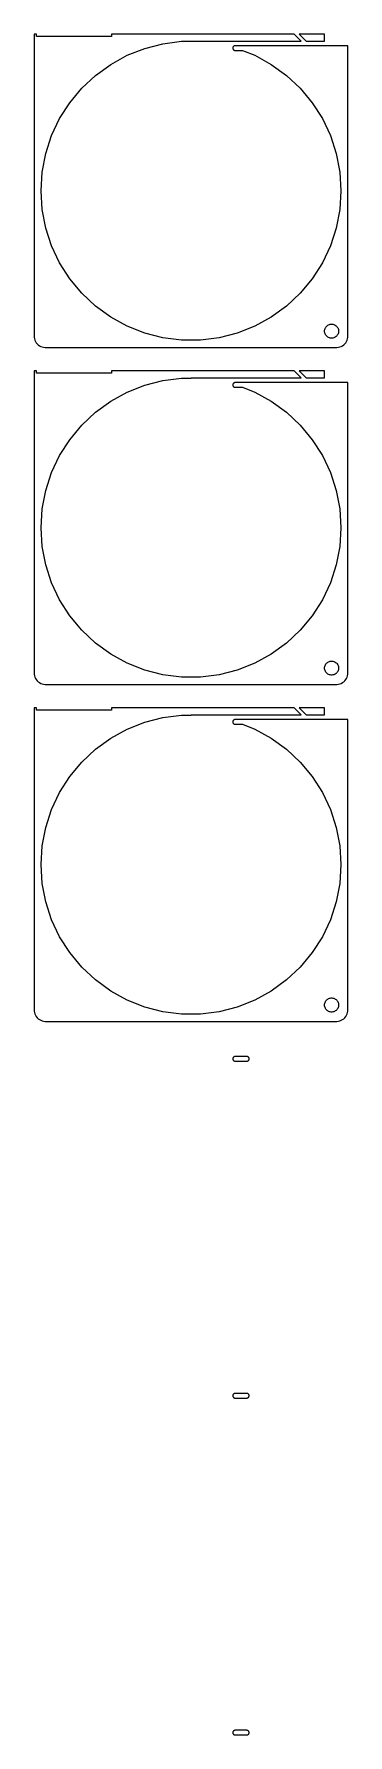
# Model space of a CAD drawing. Header units: metres. Extents: x -67 to 67, y 60 to 787.
import ezdxf

# ---------------------------------------------------------------- set-up
doc = ezdxf.new("R2010")
doc.units = ezdxf.units.M

msp = doc.modelspace()

# ---------------------------------------------------------------- linework, layer by layer
for p, q in [((-66, 787), (-67, 787)), ((-67, 787), (-67, 658)), ((-66, 786), (-66, 787)), ((-34, 786), (-66, 786)), ((44.0099, 786.99), (-34, 786.99)), ((-34, 786.99), (-34, 786)), ((47, 784), (44.0099, 786.99)), ((57, 786.99), (46.1312, 786.99)), ((46.1312, 786.99), (49.1213, 784)), ((57, 784), (57, 786.99)), ((-34.2929, 774.037), (-27.2499, 777.909)), ((-27.2499, 777.909), (-19.7771, 780.868)), ((-19.7771, 780.868), (-11.9924, 782.866)), ((-11.9924, 782.866), (-4.0186, 783.874)), ((-4.0186, 783.874), (0, 783.874)), ((0, 783.874), (0, 784)), ((0, 784), (47, 784)), ((17.8189, 781.125), (17.811, 781)), ((17.811, 781), (17.8189, 780.875)), ((17.8424, 781.249), (17.8189, 781.125)), ((17.8189, 780.875), (17.8424, 780.751)), ((17.8812, 781.368), (17.8424, 781.249)), ((17.8424, 780.751), (17.8812, 780.632)), ((17.9347, 781.482), (17.8812, 781.368)), ((17.8812, 780.632), (17.9347, 780.518)), ((18.002, 781.588), (17.9347, 781.482)), ((17.9347, 780.518), (18.002, 780.412)), ((18.082, 781.685), (18.002, 781.588)), ((18.002, 780.412), (18.082, 780.315)), ((18.1736, 781.771), (18.082, 781.685)), ((18.082, 780.315), (18.1736, 780.229)), ((18.2752, 781.844), (18.1736, 781.771)), ((18.1736, 780.229), (18.2752, 780.156)), ((18.3852, 781.905), (18.2752, 781.844)), ((18.2752, 780.156), (18.3852, 780.095)), ((18.502, 781.951), (18.3852, 781.905)), ((18.3852, 780.095), (18.502, 780.049)), ((18.6236, 781.982), (18.502, 781.951)), ((18.502, 780.049), (18.6236, 780.018)), ((18.7482, 781.998), (18.6236, 781.982)), ((18.6236, 780.018), (18.7482, 780.002)), ((19.561, 781.998), (18.7482, 781.998)), ((18.7482, 780.002), (21.9634, 780.002)), ((67, 782), (19.561, 782)), ((19.561, 782), (19.561, 781.998)), ((21.9634, 780.002), (27.2499, 777.909)), ((27.2499, 777.909), (34.2929, 774.037)), ((49.1213, 784), (57, 784)), ((67, 658), (67, 782)), ((-40.7951, 769.313), (-34.2929, 774.037)), ((34.2929, 774.037), (40.7951, 769.313)), ((-51.7771, 757.618), (-46.654, 763.811)), ((-46.654, 763.811), (-40.7951, 769.313)), ((40.7951, 769.313), (46.654, 763.811)), ((46.654, 763.811), (51.7771, 757.618)), ((-56.0836, 750.832), (-51.7771, 757.618)), ((51.7771, 757.618), (56.0836, 750.832)), ((-59.5057, 743.56), (-56.0836, 750.832)), ((56.0836, 750.832), (59.5057, 743.56)), ((-61.9893, 735.916), (-59.5057, 743.56)), ((59.5057, 743.56), (61.9893, 735.916)), ((-63.4953, 728.021), (-61.9893, 735.916)), ((61.9893, 735.916), (63.4953, 728.021)), ((-64, 720), (-63.4953, 728.021)), ((63.4953, 728.021), (64, 720)), ((-63.4953, 711.979), (-64, 720)), ((64, 720), (63.4953, 711.979)), ((-61.9893, 704.084), (-63.4953, 711.979)), ((63.4953, 711.979), (61.9893, 704.084)), ((-59.5057, 696.44), (-61.9893, 704.084)), ((61.9893, 704.084), (59.5057, 696.44)), ((-56.0836, 689.168), (-59.5057, 696.44)), ((59.5057, 696.44), (56.0836, 689.168)), ((-51.7771, 682.382), (-56.0836, 689.168)), ((56.0836, 689.168), (51.7771, 682.382)), ((-46.654, 676.189), (-51.7771, 682.382)), ((-40.7951, 670.687), (-46.654, 676.189)), ((46.654, 676.189), (40.7951, 670.687)), ((51.7771, 682.382), (46.654, 676.189)), ((-34.2929, 665.963), (-40.7951, 670.687)), ((40.7951, 670.687), (34.2929, 665.963)), ((-27.2499, 662.091), (-34.2929, 665.963)), ((-19.7771, 659.132), (-27.2499, 662.091)), ((27.2499, 662.091), (19.7771, 659.132)), ((34.2929, 665.963), (27.2499, 662.091)), ((57.3711, 661.445), (57.5729, 661.763)), ((57.5729, 661.763), (57.8131, 662.054)), ((57.8131, 662.054), (58.0877, 662.312)), ((58.0877, 662.312), (58.3925, 662.533)), ((58.3925, 662.533), (58.7227, 662.714)), ((58.7227, 662.714), (59.0729, 662.853)), ((59.0729, 662.853), (59.4379, 662.947)), ((59.4379, 662.947), (59.8116, 662.994)), ((59.8116, 662.994), (60.1884, 662.994)), ((60.1884, 662.994), (60.5621, 662.947)), ((60.5621, 662.947), (60.927, 662.853)), ((60.927, 662.853), (61.2773, 662.714)), ((61.2773, 662.714), (61.6075, 662.533)), ((61.6075, 662.533), (61.9123, 662.312)), ((61.9123, 662.312), (62.1869, 662.054)), ((62.1869, 662.054), (62.427, 661.763)), ((62.427, 661.763), (62.6289, 661.445)), ((-67, 658), (-66.9606, 657.373)), ((-66.9606, 657.373), (-66.8429, 656.757)), ((-66.8429, 656.757), (-66.6489, 656.159)), ((-66.6489, 656.159), (-66.3815, 655.591)), ((-66.3815, 655.591), (-66.0451, 655.061)), ((-66.0451, 655.061), (-65.6448, 654.577)), ((-65.6448, 654.577), (-65.1871, 654.147)), ((-11.9924, 657.134), (-19.7771, 659.132)), ((-4.0186, 656.126), (-11.9924, 657.134)), ((4.0186, 656.126), (-4.0186, 656.126)), ((11.9924, 657.134), (4.0186, 656.126)), ((19.7771, 659.132), (11.9924, 657.134)), ((57, 660), (57.0237, 660.376)), ((57.0237, 659.624), (57, 660)), ((57.0237, 660.376), (57.0942, 660.746)), ((57.0942, 659.254), (57.0237, 659.624)), ((57.0942, 660.746), (57.2107, 661.104)), ((57.2107, 658.896), (57.0942, 659.254)), ((57.2107, 661.104), (57.3711, 661.445)), ((57.3711, 658.555), (57.2107, 658.896)), ((57.5729, 658.237), (57.3711, 658.555)), ((57.8131, 657.946), (57.5729, 658.237)), ((58.0877, 657.688), (57.8131, 657.946)), ((58.3925, 657.467), (58.0877, 657.688)), ((58.7227, 657.286), (58.3925, 657.467)), ((59.0729, 657.147), (58.7227, 657.286)), ((59.4379, 657.053), (59.0729, 657.147)), ((59.8116, 657.006), (59.4379, 657.053)), ((60.1884, 657.006), (59.8116, 657.006)), ((60.5621, 657.053), (60.1884, 657.006)), ((60.927, 657.147), (60.5621, 657.053)), ((61.2773, 657.286), (60.927, 657.147)), ((61.6075, 657.467), (61.2773, 657.286)), ((61.9123, 657.688), (61.6075, 657.467)), ((62.1869, 657.946), (61.9123, 657.688)), ((62.427, 658.237), (62.1869, 657.946)), ((62.6289, 658.555), (62.427, 658.237)), ((62.6289, 661.445), (62.7893, 661.104)), ((62.7893, 658.896), (62.6289, 658.555)), ((62.7893, 661.104), (62.9057, 660.746)), ((62.9057, 659.254), (62.7893, 658.896)), ((62.9057, 660.746), (62.9763, 660.376)), ((62.9763, 659.624), (62.9057, 659.254)), ((62.9763, 660.376), (63, 660)), ((63, 660), (62.9763, 659.624)), ((65.1871, 654.147), (65.6448, 654.577)), ((65.6448, 654.577), (66.0451, 655.061)), ((66.0451, 655.061), (66.3815, 655.591)), ((66.3815, 655.591), (66.6489, 656.159)), ((66.6489, 656.159), (66.8429, 656.757)), ((66.8429, 656.757), (66.9606, 657.373)), ((66.9606, 657.373), (67, 658)), ((-65.1871, 654.147), (-64.6791, 653.778)), ((-64.6791, 653.778), (-64.1289, 653.476)), ((-64.1289, 653.476), (-63.5451, 653.245)), ((-63.5451, 653.245), (-62.9369, 653.089)), ((-62.9369, 653.089), (-62.3139, 653.01)), ((-62.3139, 653.01), (62.3139, 653.01)), ((62.3139, 653.01), (62.9369, 653.089)), ((62.9369, 653.089), (63.5451, 653.245)), ((63.5451, 653.245), (64.1289, 653.476)), ((64.1289, 653.476), (64.6791, 653.778)), ((64.6791, 653.778), (65.1871, 654.147)), ((-66, 643), (-67, 643)), ((-67, 643), (-67, 514)), ((-66, 642), (-66, 643)), ((-34, 642), (-66, 642)), ((44.0099, 642.99), (-34, 642.99)), ((-34, 642.99), (-34, 642)), ((-11.9924, 638.866), (-4.0186, 639.874)), ((-4.0186, 639.874), (0, 639.874)), ((0, 639.874), (0, 640)), ((0, 640), (47, 640)), ((47, 640), (44.0099, 642.99)), ((57, 642.99), (46.1312, 642.99)), ((46.1312, 642.99), (49.1213, 640)), ((49.1213, 640), (57, 640)), ((57, 640), (57, 642.99)), ((-34.2929, 630.037), (-27.2499, 633.909)), ((-27.2499, 633.909), (-19.7771, 636.868)), ((-19.7771, 636.868), (-11.9924, 638.866)), ((17.8189, 637.125), (17.811, 637)), ((17.811, 637), (17.8189, 636.875)), ((17.8424, 637.249), (17.8189, 637.125)), ((17.8189, 636.875), (17.8424, 636.751)), ((17.8812, 637.368), (17.8424, 637.249)), ((17.8424, 636.751), (17.8812, 636.632)), ((17.9347, 637.482), (17.8812, 637.368)), ((17.8812, 636.632), (17.9347, 636.518)), ((18.002, 637.588), (17.9347, 637.482)), ((17.9347, 636.518), (18.002, 636.412)), ((18.082, 637.685), (18.002, 637.588)), ((18.002, 636.412), (18.082, 636.315)), ((18.1736, 637.771), (18.082, 637.685)), ((18.082, 636.315), (18.1736, 636.229)), ((18.2752, 637.844), (18.1736, 637.771)), ((18.1736, 636.229), (18.2752, 636.156)), ((18.3852, 637.905), (18.2752, 637.844)), ((18.2752, 636.156), (18.3852, 636.095)), ((18.502, 637.951), (18.3852, 637.905)), ((18.3852, 636.095), (18.502, 636.049)), ((18.6236, 637.982), (18.502, 637.951)), ((18.502, 636.049), (18.6236, 636.018)), ((18.7482, 637.998), (18.6236, 637.982)), ((18.6236, 636.018), (18.7482, 636.002)), ((19.561, 637.998), (18.7482, 637.998)), ((18.7482, 636.002), (21.9634, 636.002)), ((67, 638), (19.561, 638)), ((19.561, 638), (19.561, 637.998)), ((21.9634, 636.002), (27.2499, 633.909)), ((27.2499, 633.909), (34.2929, 630.037)), ((67, 514), (67, 638)), ((-46.654, 619.811), (-40.7951, 625.313)), ((-40.7951, 625.313), (-34.2929, 630.037)), ((34.2929, 630.037), (40.7951, 625.313)), ((40.7951, 625.313), (46.654, 619.811)), ((-51.7771, 613.618), (-46.654, 619.811)), ((46.654, 619.811), (51.7771, 613.618)), ((-56.0836, 606.832), (-51.7771, 613.618)), ((51.7771, 613.618), (56.0836, 606.832)), ((-59.5057, 599.56), (-56.0836, 606.832)), ((56.0836, 606.832), (59.5057, 599.56)), ((-61.9893, 591.916), (-59.5057, 599.56)), ((59.5057, 599.56), (61.9893, 591.916)), ((-63.4953, 584.021), (-61.9893, 591.916)), ((61.9893, 591.916), (63.4953, 584.021)), ((-64, 576), (-63.4953, 584.021)), ((63.4953, 584.021), (64, 576)), ((-63.4953, 567.979), (-64, 576)), ((64, 576), (63.4953, 567.979)), ((-61.9893, 560.084), (-63.4953, 567.979)), ((63.4953, 567.979), (61.9893, 560.084)), ((-59.5057, 552.44), (-61.9893, 560.084)), ((61.9893, 560.084), (59.5057, 552.44)), ((-56.0836, 545.168), (-59.5057, 552.44)), ((59.5057, 552.44), (56.0836, 545.168)), ((-51.7771, 538.382), (-56.0836, 545.168)), ((-46.654, 532.189), (-51.7771, 538.382)), ((51.7771, 538.382), (46.654, 532.189)), ((56.0836, 545.168), (51.7771, 538.382)), ((-40.7951, 526.687), (-46.654, 532.189)), ((46.654, 532.189), (40.7951, 526.687)), ((-34.2929, 521.963), (-40.7951, 526.687)), ((40.7951, 526.687), (34.2929, 521.963)), ((-27.2499, 518.091), (-34.2929, 521.963)), ((-19.7771, 515.132), (-27.2499, 518.091)), ((27.2499, 518.091), (19.7771, 515.132)), ((34.2929, 521.963), (27.2499, 518.091)), ((57, 516), (57.0237, 516.376)), ((57.0237, 516.376), (57.0942, 516.746)), ((57.0942, 516.746), (57.2107, 517.104)), ((57.2107, 517.104), (57.3711, 517.445)), ((57.3711, 517.445), (57.5729, 517.763)), ((57.5729, 517.763), (57.8131, 518.054)), ((57.8131, 518.054), (58.0877, 518.312)), ((58.0877, 518.312), (58.3925, 518.533)), ((58.3925, 518.533), (58.7227, 518.714)), ((58.7227, 518.714), (59.0729, 518.853)), ((59.0729, 518.853), (59.4379, 518.947)), ((59.4379, 518.947), (59.8116, 518.994)), ((59.8116, 518.994), (60.1884, 518.994)), ((60.1884, 518.994), (60.5621, 518.947)), ((60.5621, 518.947), (60.927, 518.853)), ((60.927, 518.853), (61.2773, 518.714)), ((61.2773, 518.714), (61.6075, 518.533)), ((61.6075, 518.533), (61.9123, 518.312)), ((61.9123, 518.312), (62.1869, 518.054)), ((62.1869, 518.054), (62.427, 517.763)), ((62.427, 517.763), (62.6289, 517.445)), ((62.6289, 517.445), (62.7893, 517.104)), ((62.7893, 517.104), (62.9057, 516.746)), ((62.9057, 516.746), (62.9763, 516.376)), ((62.9763, 516.376), (63, 516)), ((-67, 514), (-66.9606, 513.373)), ((-66.9606, 513.373), (-66.8429, 512.757)), ((-66.8429, 512.757), (-66.6489, 512.159)), ((-66.6489, 512.159), (-66.3815, 511.591)), ((-66.3815, 511.591), (-66.0451, 511.061)), ((-66.0451, 511.061), (-65.6448, 510.577)), ((-65.6448, 510.577), (-65.1871, 510.147)), ((-65.1871, 510.147), (-64.6791, 509.778)), ((-64.6791, 509.778), (-64.1289, 509.476)), ((-64.1289, 509.476), (-63.5451, 509.245)), ((-63.5451, 509.245), (-62.9369, 509.089)), ((-62.9369, 509.089), (-62.3139, 509.01)), ((-62.3139, 509.01), (62.3139, 509.01)), ((-11.9924, 513.134), (-19.7771, 515.132)), ((-4.0186, 512.126), (-11.9924, 513.134)), ((4.0186, 512.126), (-4.0186, 512.126)), ((11.9924, 513.134), (4.0186, 512.126)), ((19.7771, 515.132), (11.9924, 513.134)), ((57.0237, 515.624), (57, 516)), ((57.0942, 515.254), (57.0237, 515.624)), ((57.2107, 514.896), (57.0942, 515.254)), ((57.3711, 514.555), (57.2107, 514.896)), ((57.5729, 514.237), (57.3711, 514.555)), ((57.8131, 513.946), (57.5729, 514.237)), ((58.0877, 513.688), (57.8131, 513.946)), ((58.3925, 513.467), (58.0877, 513.688)), ((58.7227, 513.286), (58.3925, 513.467)), ((59.0729, 513.147), (58.7227, 513.286)), ((59.4379, 513.053), (59.0729, 513.147)), ((59.8116, 513.006), (59.4379, 513.053)), ((60.1884, 513.006), (59.8116, 513.006)), ((60.5621, 513.053), (60.1884, 513.006)), ((60.927, 513.147), (60.5621, 513.053)), ((61.2773, 513.286), (60.927, 513.147)), ((61.6075, 513.467), (61.2773, 513.286)), ((61.9123, 513.688), (61.6075, 513.467)), ((62.1869, 513.946), (61.9123, 513.688)), ((62.427, 514.237), (62.1869, 513.946)), ((62.3139, 509.01), (62.9369, 509.089)), ((62.6289, 514.555), (62.427, 514.237)), ((62.7893, 514.896), (62.6289, 514.555)), ((62.9057, 515.254), (62.7893, 514.896)), ((62.9763, 515.624), (62.9057, 515.254)), ((62.9369, 509.089), (63.5451, 509.245)), ((63, 516), (62.9763, 515.624)), ((63.5451, 509.245), (64.1289, 509.476)), ((64.1289, 509.476), (64.6791, 509.778)), ((64.6791, 509.778), (65.1871, 510.147)), ((65.1871, 510.147), (65.6448, 510.577)), ((65.6448, 510.577), (66.0451, 511.061)), ((66.0451, 511.061), (66.3815, 511.591)), ((66.3815, 511.591), (66.6489, 512.159)), ((66.6489, 512.159), (66.8429, 512.757)), ((66.8429, 512.757), (66.9606, 513.373)), ((66.9606, 513.373), (67, 514)), ((-66, 499), (-67, 499)), ((-67, 499), (-67, 370)), ((-66, 498), (-66, 499)), ((-34, 498), (-66, 498)), ((44.0099, 498.99), (-34, 498.99)), ((-34, 498.99), (-34, 498)), ((-19.7771, 492.868), (-11.9924, 494.866)), ((-11.9924, 494.866), (-4.0186, 495.874)), ((-4.0186, 495.874), (0, 495.874)), ((0, 495.874), (0, 496)), ((0, 496), (47, 496)), ((47, 496), (44.0099, 498.99)), ((57, 498.99), (46.1312, 498.99)), ((46.1312, 498.99), (49.1213, 496)), ((49.1213, 496), (57, 496)), ((57, 496), (57, 498.99)), ((-34.2929, 486.037), (-27.2499, 489.909)), ((-27.2499, 489.909), (-19.7771, 492.868)), ((17.8189, 493.125), (17.811, 493)), ((17.811, 493), (17.8189, 492.875)), ((17.8424, 493.249), (17.8189, 493.125)), ((17.8189, 492.875), (17.8424, 492.751)), ((17.8812, 493.368), (17.8424, 493.249)), ((17.8424, 492.751), (17.8812, 492.632)), ((17.9347, 493.482), (17.8812, 493.368)), ((17.8812, 492.632), (17.9347, 492.518)), ((18.002, 493.588), (17.9347, 493.482)), ((17.9347, 492.518), (18.002, 492.412)), ((18.082, 493.685), (18.002, 493.588)), ((18.002, 492.412), (18.082, 492.315)), ((18.1736, 493.771), (18.082, 493.685)), ((18.082, 492.315), (18.1736, 492.229)), ((18.2752, 493.844), (18.1736, 493.771)), ((18.1736, 492.229), (18.2752, 492.156)), ((18.3852, 493.905), (18.2752, 493.844)), ((18.2752, 492.156), (18.3852, 492.095)), ((18.502, 493.951), (18.3852, 493.905)), ((18.3852, 492.095), (18.502, 492.049)), ((18.6236, 493.982), (18.502, 493.951)), ((18.502, 492.049), (18.6236, 492.018)), ((18.7482, 493.998), (18.6236, 493.982)), ((18.6236, 492.018), (18.7482, 492.002)), ((19.561, 493.998), (18.7482, 493.998)), ((18.7482, 492.002), (21.9634, 492.002)), ((67, 494), (19.561, 494)), ((19.561, 494), (19.561, 493.998)), ((21.9634, 492.002), (27.2499, 489.909)), ((27.2499, 489.909), (34.2929, 486.037)), ((67, 370), (67, 494)), ((-46.654, 475.811), (-40.7951, 481.313)), ((-40.7951, 481.313), (-34.2929, 486.037)), ((34.2929, 486.037), (40.7951, 481.313)), ((40.7951, 481.313), (46.654, 475.811)), ((-51.7771, 469.618), (-46.654, 475.811)), ((46.654, 475.811), (51.7771, 469.618)), ((-56.0836, 462.832), (-51.7771, 469.618)), ((51.7771, 469.618), (56.0836, 462.832)), ((-59.5057, 455.56), (-56.0836, 462.832)), ((56.0836, 462.832), (59.5057, 455.56)), ((-61.9893, 447.916), (-59.5057, 455.56)), ((59.5057, 455.56), (61.9893, 447.916)), ((-63.4953, 440.021), (-61.9893, 447.916)), ((61.9893, 447.916), (63.4953, 440.021)), ((-64, 432), (-63.4953, 440.021)), ((63.4953, 440.021), (64, 432)), ((-63.4953, 423.979), (-64, 432)), ((64, 432), (63.4953, 423.979)), ((-61.9893, 416.084), (-63.4953, 423.979)), ((63.4953, 423.979), (61.9893, 416.084)), ((-59.5057, 408.44), (-61.9893, 416.084)), ((61.9893, 416.084), (59.5057, 408.44)), ((-56.0836, 401.168), (-59.5057, 408.44)), ((59.5057, 408.44), (56.0836, 401.168)), ((-51.7771, 394.382), (-56.0836, 401.168)), ((56.0836, 401.168), (51.7771, 394.382)), ((-46.654, 388.189), (-51.7771, 394.382)), ((51.7771, 394.382), (46.654, 388.189)), ((-40.7951, 382.687), (-46.654, 388.189)), ((46.654, 388.189), (40.7951, 382.687)), ((-34.2929, 377.963), (-40.7951, 382.687)), ((40.7951, 382.687), (34.2929, 377.963)), ((-27.2499, 374.091), (-34.2929, 377.963)), ((-19.7771, 371.132), (-27.2499, 374.091)), ((-11.9924, 369.134), (-19.7771, 371.132)), ((19.7771, 371.132), (11.9924, 369.134)), ((27.2499, 374.091), (19.7771, 371.132)), ((34.2929, 377.963), (27.2499, 374.091)), ((57, 372), (57.0237, 372.376)), ((57.0237, 371.624), (57, 372)), ((57.0237, 372.376), (57.0942, 372.746)), ((57.0942, 371.254), (57.0237, 371.624)), ((57.0942, 372.746), (57.2107, 373.104)), ((57.2107, 370.896), (57.0942, 371.254)), ((57.2107, 373.104), (57.3711, 373.445)), ((57.3711, 370.555), (57.2107, 370.896)), ((57.3711, 373.445), (57.5729, 373.763)), ((57.5729, 373.763), (57.8131, 374.054)), ((57.8131, 374.054), (58.0877, 374.312)), ((58.0877, 374.312), (58.3925, 374.533)), ((58.3925, 374.533), (58.7227, 374.714)), ((58.7227, 374.714), (59.0729, 374.853)), ((59.0729, 374.853), (59.4379, 374.947)), ((59.4379, 374.947), (59.8116, 374.994)), ((59.8116, 374.994), (60.1884, 374.994)), ((60.1884, 374.994), (60.5621, 374.947)), ((60.5621, 374.947), (60.927, 374.853)), ((60.927, 374.853), (61.2773, 374.714)), ((61.2773, 374.714), (61.6075, 374.533)), ((61.6075, 374.533), (61.9123, 374.312)), ((61.9123, 374.312), (62.1869, 374.054)), ((62.1869, 374.054), (62.427, 373.763)), ((62.427, 373.763), (62.6289, 373.445)), ((62.6289, 373.445), (62.7893, 373.104)), ((62.7893, 370.896), (62.6289, 370.555)), ((62.7893, 373.104), (62.9057, 372.746)), ((62.9057, 371.254), (62.7893, 370.896)), ((62.9057, 372.746), (62.9763, 372.376)), ((62.9763, 371.624), (62.9057, 371.254)), ((62.9763, 372.376), (63, 372)), ((63, 372), (62.9763, 371.624)), ((-67, 370), (-66.9606, 369.373)), ((-66.9606, 369.373), (-66.8429, 368.757)), ((-66.8429, 368.757), (-66.6489, 368.159)), ((-66.6489, 368.159), (-66.3815, 367.591)), ((-66.3815, 367.591), (-66.0451, 367.061)), ((-66.0451, 367.061), (-65.6448, 366.577)), ((-65.6448, 366.577), (-65.1871, 366.147)), ((-65.1871, 366.147), (-64.6791, 365.778)), ((-64.6791, 365.778), (-64.1289, 365.476)), ((-64.1289, 365.476), (-63.5451, 365.245)), ((-63.5451, 365.245), (-62.9369, 365.089)), ((-62.9369, 365.089), (-62.3139, 365.01)), ((-62.3139, 365.01), (62.3139, 365.01)), ((-4.0186, 368.126), (-11.9924, 369.134)), ((4.0186, 368.126), (-4.0186, 368.126)), ((11.9924, 369.134), (4.0186, 368.126)), ((57.5729, 370.237), (57.3711, 370.555)), ((57.8131, 369.946), (57.5729, 370.237)), ((58.0877, 369.688), (57.8131, 369.946)), ((58.3925, 369.467), (58.0877, 369.688)), ((58.7227, 369.286), (58.3925, 369.467)), ((59.0729, 369.147), (58.7227, 369.286)), ((59.4379, 369.053), (59.0729, 369.147)), ((59.8116, 369.006), (59.4379, 369.053)), ((60.1884, 369.006), (59.8116, 369.006)), ((60.5621, 369.053), (60.1884, 369.006)), ((60.927, 369.147), (60.5621, 369.053)), ((61.2773, 369.286), (60.927, 369.147)), ((61.6075, 369.467), (61.2773, 369.286)), ((61.9123, 369.688), (61.6075, 369.467)), ((62.1869, 369.946), (61.9123, 369.688)), ((62.427, 370.237), (62.1869, 369.946)), ((62.3139, 365.01), (62.9369, 365.089)), ((62.6289, 370.555), (62.427, 370.237)), ((62.9369, 365.089), (63.5451, 365.245)), ((63.5451, 365.245), (64.1289, 365.476)), ((64.1289, 365.476), (64.6791, 365.778)), ((64.6791, 365.778), (65.1871, 366.147)), ((65.1871, 366.147), (65.6448, 366.577)), ((65.6448, 366.577), (66.0451, 367.061)), ((66.0451, 367.061), (66.3815, 367.591)), ((66.3815, 367.591), (66.6489, 368.159)), ((66.6489, 368.159), (66.8429, 368.757)), ((66.8429, 368.757), (66.9606, 369.373)), ((66.9606, 369.373), (67, 370)), ((17.8189, 349.125), (17.811, 349)), ((17.811, 349), (17.8189, 348.875)), ((17.8424, 349.249), (17.8189, 349.125)), ((17.8812, 349.368), (17.8424, 349.249)), ((17.9347, 349.482), (17.8812, 349.368)), ((18.002, 349.588), (17.9347, 349.482)), ((18.082, 349.685), (18.002, 349.588)), ((18.1736, 349.771), (18.082, 349.685)), ((18.2752, 349.844), (18.1736, 349.771)), ((18.3852, 349.905), (18.2752, 349.844)), ((18.502, 349.951), (18.3852, 349.905)), ((18.6236, 349.982), (18.502, 349.951)), ((18.7482, 349.998), (18.6236, 349.982)), ((23.8738, 349.998), (18.7482, 349.998)), ((23.9984, 349.982), (23.8738, 349.998)), ((24.12, 349.951), (23.9984, 349.982)), ((24.2368, 349.905), (24.12, 349.951)), ((24.3468, 349.844), (24.2368, 349.905)), ((24.4484, 349.771), (24.3468, 349.844)), ((24.54, 349.685), (24.4484, 349.771)), ((24.62, 349.588), (24.54, 349.685)), ((24.6873, 349.482), (24.62, 349.588)), ((24.7408, 349.368), (24.6873, 349.482)), ((24.7796, 349.249), (24.7408, 349.368)), ((24.8031, 349.125), (24.7796, 349.249)), ((24.811, 349), (24.8031, 349.125)), ((24.8031, 348.875), (24.811, 349)), ((17.8189, 348.875), (17.8424, 348.751)), ((17.8424, 348.751), (17.8812, 348.632)), ((17.8812, 348.632), (17.9347, 348.518)), ((17.9347, 348.518), (18.002, 348.412)), ((18.002, 348.412), (18.082, 348.315)), ((18.082, 348.315), (18.1736, 348.229)), ((18.1736, 348.229), (18.2752, 348.156)), ((18.2752, 348.156), (18.3852, 348.095)), ((18.3852, 348.095), (18.502, 348.049)), ((18.502, 348.049), (18.6236, 348.018)), ((18.6236, 348.018), (18.7482, 348.002)), ((18.7482, 348.002), (23.8738, 348.002)), ((23.8738, 348.002), (23.9984, 348.018)), ((23.9984, 348.018), (24.12, 348.049)), ((24.12, 348.049), (24.2368, 348.095)), ((24.2368, 348.095), (24.3468, 348.156)), ((24.3468, 348.156), (24.4484, 348.229)), ((24.4484, 348.229), (24.54, 348.315)), ((24.54, 348.315), (24.62, 348.412)), ((24.62, 348.412), (24.6873, 348.518)), ((24.6873, 348.518), (24.7408, 348.632)), ((24.7408, 348.632), (24.7796, 348.751)), ((24.7796, 348.751), (24.8031, 348.875)), ((17.8189, 205.125), (17.811, 205)), ((17.811, 205), (17.8189, 204.875)), ((17.8424, 205.249), (17.8189, 205.125)), ((17.8189, 204.875), (17.8424, 204.751)), ((17.8812, 205.368), (17.8424, 205.249)), ((17.8424, 204.751), (17.8812, 204.632)), ((17.9347, 205.482), (17.8812, 205.368)), ((17.8812, 204.632), (17.9347, 204.518)), ((18.002, 205.588), (17.9347, 205.482)), ((17.9347, 204.518), (18.002, 204.412)), ((18.082, 205.685), (18.002, 205.588)), ((18.002, 204.412), (18.082, 204.315)), ((18.1736, 205.771), (18.082, 205.685)), ((18.082, 204.315), (18.1736, 204.229)), ((18.2752, 205.844), (18.1736, 205.771)), ((18.1736, 204.229), (18.2752, 204.156)), ((18.3852, 205.905), (18.2752, 205.844)), ((18.2752, 204.156), (18.3852, 204.095)), ((18.502, 205.951), (18.3852, 205.905)), ((18.3852, 204.095), (18.502, 204.049)), ((18.6236, 205.982), (18.502, 205.951)), ((18.502, 204.049), (18.6236, 204.018)), ((18.7482, 205.998), (18.6236, 205.982)), ((18.6236, 204.018), (18.7482, 204.002)), ((23.8738, 205.998), (18.7482, 205.998)), ((18.7482, 204.002), (23.8738, 204.002)), ((23.9984, 205.982), (23.8738, 205.998)), ((23.8738, 204.002), (23.9984, 204.018)), ((24.12, 205.951), (23.9984, 205.982)), ((23.9984, 204.018), (24.12, 204.049)), ((24.2368, 205.905), (24.12, 205.951)), ((24.12, 204.049), (24.2368, 204.095)), ((24.3468, 205.844), (24.2368, 205.905)), ((24.2368, 204.095), (24.3468, 204.156)), ((24.4484, 205.771), (24.3468, 205.844)), ((24.3468, 204.156), (24.4484, 204.229)), ((24.54, 205.685), (24.4484, 205.771)), ((24.4484, 204.229), (24.54, 204.315)), ((24.62, 205.588), (24.54, 205.685)), ((24.54, 204.315), (24.62, 204.412)), ((24.6873, 205.482), (24.62, 205.588)), ((24.62, 204.412), (24.6873, 204.518)), ((24.7408, 205.368), (24.6873, 205.482)), ((24.6873, 204.518), (24.7408, 204.632)), ((24.7796, 205.249), (24.7408, 205.368)), ((24.7408, 204.632), (24.7796, 204.751)), ((24.8031, 205.125), (24.7796, 205.249)), ((24.7796, 204.751), (24.8031, 204.875)), ((24.811, 205), (24.8031, 205.125)), ((24.8031, 204.875), (24.811, 205)), ((17.8189, 61.1253), (17.811, 61)), ((17.811, 61), (17.8189, 60.8747)), ((17.8424, 61.2487), (17.8189, 61.1253)), ((17.8189, 60.8747), (17.8424, 60.7513)), ((17.8812, 61.3681), (17.8424, 61.2487)), ((17.8424, 60.7513), (17.8812, 60.6319)), ((17.9347, 61.4818), (17.8812, 61.3681)), ((17.8812, 60.6319), (17.9347, 60.5182)), ((18.002, 61.5878), (17.9347, 61.4818)), ((17.9347, 60.5182), (18.002, 60.4122)), ((18.082, 61.6845), (18.002, 61.5878)), ((18.002, 60.4122), (18.082, 60.3154)), ((18.1736, 61.7705), (18.082, 61.6845)), ((18.082, 60.3154), (18.1736, 60.2295)), ((18.2752, 61.8443), (18.1736, 61.7705)), ((18.1736, 60.2295), (18.2752, 60.1557)), ((18.3852, 61.9048), (18.2752, 61.8443)), ((18.2752, 60.1557), (18.3852, 60.0952)), ((18.502, 61.951), (18.3852, 61.9048)), ((18.3852, 60.0952), (18.502, 60.0489)), ((18.6236, 61.9823), (18.502, 61.951)), ((18.502, 60.0489), (18.6236, 60.0177)), ((18.7482, 61.998), (18.6236, 61.9823)), ((18.6236, 60.0177), (18.7482, 60.002)), ((23.8738, 61.998), (18.7482, 61.998)), ((18.7482, 60.002), (23.8738, 60.002)), ((23.9984, 61.9823), (23.8738, 61.998)), ((23.8738, 60.002), (23.9984, 60.0177)), ((24.12, 61.951), (23.9984, 61.9823)), ((23.9984, 60.0177), (24.12, 60.0489)), ((24.2368, 61.9048), (24.12, 61.951)), ((24.12, 60.0489), (24.2368, 60.0952)), ((24.3468, 61.8443), (24.2368, 61.9048)), ((24.2368, 60.0952), (24.3468, 60.1557)), ((24.4484, 61.7705), (24.3468, 61.8443)), ((24.3468, 60.1557), (24.4484, 60.2295)), ((24.54, 61.6845), (24.4484, 61.7705)), ((24.4484, 60.2295), (24.54, 60.3154)), ((24.62, 61.5878), (24.54, 61.6845)), ((24.54, 60.3154), (24.62, 60.4122)), ((24.6873, 61.4818), (24.62, 61.5878)), ((24.62, 60.4122), (24.6873, 60.5182)), ((24.7408, 61.3681), (24.6873, 61.4818)), ((24.6873, 60.5182), (24.7408, 60.6319)), ((24.7796, 61.2487), (24.7408, 61.3681)), ((24.7408, 60.6319), (24.7796, 60.7513)), ((24.8031, 61.1253), (24.7796, 61.2487)), ((24.7796, 60.7513), (24.8031, 60.8747)), ((24.811, 61), (24.8031, 61.1253)), ((24.8031, 60.8747), (24.811, 61))]:
    msp.add_line(p, q)

doc.saveas('drawing.dxf')
